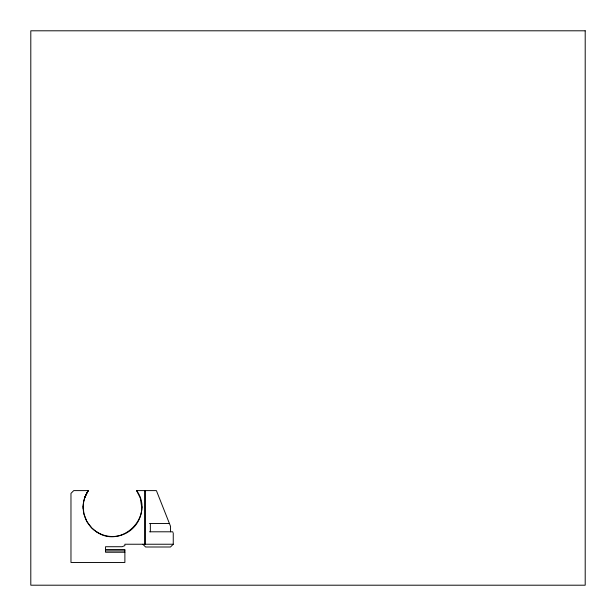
<?xml version="1.0" encoding="UTF-8"?>
<svg xmlns="http://www.w3.org/2000/svg" width="616" height="616" viewBox="0 0 616 616"><rect width="100%" height="100%" fill="white"/><g stroke="black" fill="none" stroke-linecap="round" stroke-linejoin="round"><path stroke-width="0.92" d="M97.128 532.178C87.018 526.087 81.389 513.567 83.63 501.971M83.183 508.932C82.844 502.471 84.662 495.965 88.281 490.606L73.735 490.606L70.971 493.37L70.971 562.477L124.879 562.477L124.879 549.487L105.529 549.487M141.719 506.059L141.719 507.368L140.279 497.959L136.59 490.606L156.402 490.606L170.547 526.349L170.547 531.793M84.646 497.998L83.714 501.416M84.939 497.066L88.281 490.606L86.463 493.67M173.25 533.179L173.25 544.236L170.486 547L145.607 547L142.843 544.236M141.726 507.191L141.803 507.191A29.298 29.298 0 0 1 102.718 534.834L102.087 534.572M149.526 523.5L169.423 523.5M149.542 531.793L172.703 531.793L172.981 532.501M173.25 544.236L124.879 544.236L124.879 545.614L122.114 546.723L105.529 546.723L105.529 552.252L124.879 552.252M105.529 550.866L124.879 550.866M100.131 533.779L101.879 534.495M97.182 532.193L99.777 533.602M95.226 530.884C120.559 550.619 155.609 516.462 136.59 490.606M92.084 528.251L94.702 530.515M91.622 527.812L87.056 521.79M86.725 521.244L83.838 513.575L83.183 506.052M150.35 523.5L150.35 531.793M145.006 490.606L145.006 544.236L145.006 490.606M86.209 494.201L84.831 497.451L86.209 494.201M585.2 30.8L30.8 30.8L30.8 585.2L585.2 585.2L585.2 30.8"/></g></svg>
